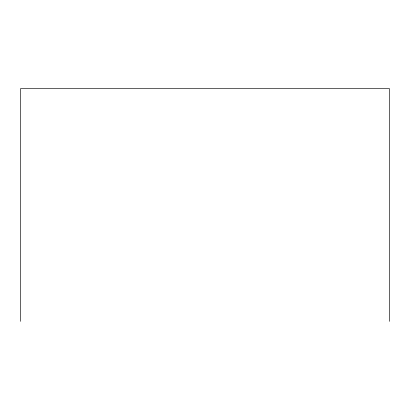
<?xml version="1.0" encoding="UTF-8"?>
<svg xmlns="http://www.w3.org/2000/svg" width="410" height="410" viewBox="0 0 410 410"><rect width="100%" height="100%" fill="white"/><g stroke="black" fill="none" stroke-linecap="round" stroke-linejoin="round"><path stroke-width="0.61" d="M389.5 321.353L389.5 88.647L20.5 88.647L20.5 321.353"/></g></svg>
